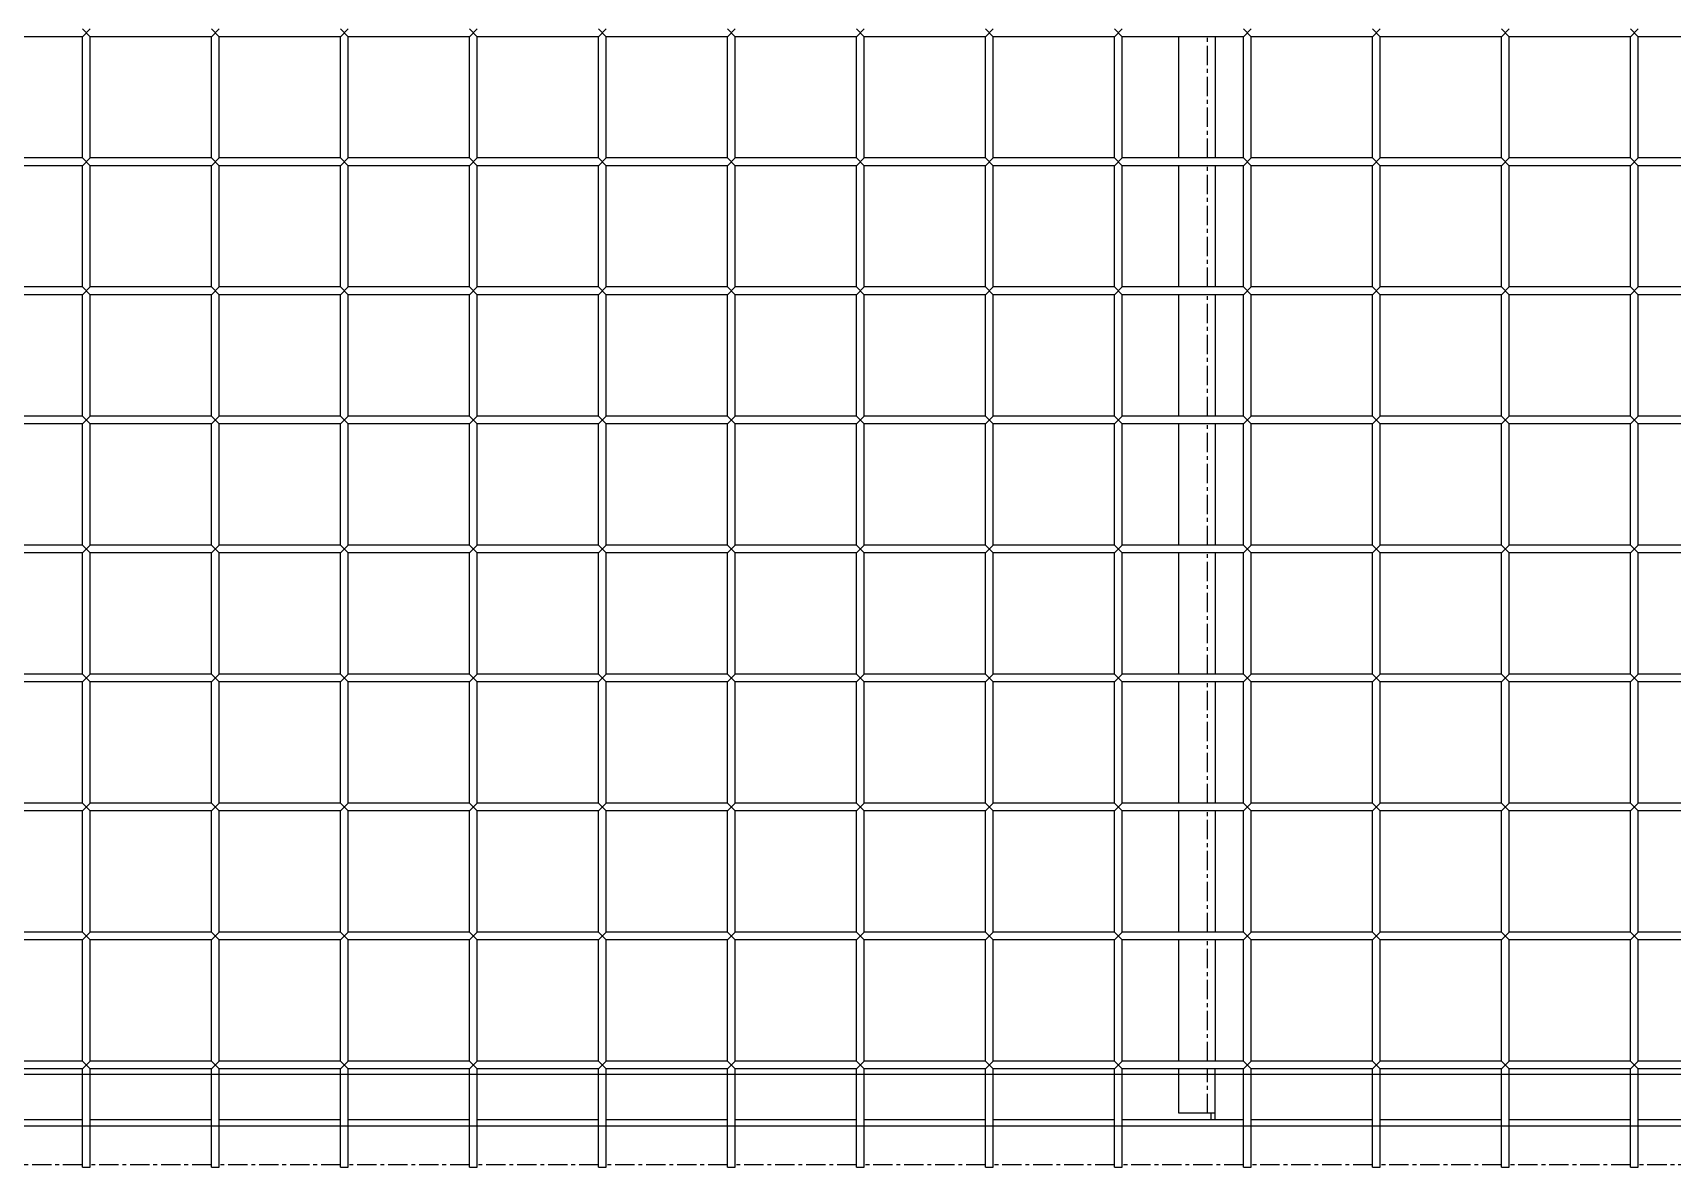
# Model space of a CAD drawing. Header units: millimetres. Extents: x -198529 to 244266, y -64 to 158464.
# Drawn here: x -169202 to -168566, y 119300 to 119741 of the extents above; entities that cross this region are included whole.
import ezdxf

# ---------------------------------------------------------------- set-up
doc = ezdxf.new("R2010")
doc.units = ezdxf.units.MM
doc.linetypes.add('CENTER', pattern=[12, 7.5, -1.5, 1.5, -1.5])
doc.layers.add('0-DCC', color=30, linetype='Continuous')
doc.layers.add('0-DCC-STRUC', color=180, linetype='Continuous')

# ---------------------------------------------------------------- blocks, each defined once
blk = doc.blocks.new('DCC2850x2300(左)')
at = {"color": 0, "linetype": 'Continuous'}
for p, q in [((48663.5, -74003.48), (48666.5, -74006.48)), ((48663.5, -74006.48), (48666.5, -74003.48)), ((48713.5, -74003.48), (48716.5, -74006.48)), ((48713.5, -74006.48), (48716.5, -74003.48)), ((48763.5, -74003.48), (48766.5, -74006.48)), ((48763.5, -74006.48), (48766.5, -74003.48)), ((48813.5, -74003.48), (48816.5, -74006.48)), ((48813.5, -74006.48), (48816.5, -74003.48)), ((48863.5, -74003.48), (48866.5, -74006.48)), ((48863.5, -74006.48), (48866.5, -74003.48)), ((48913.5, -74003.48), (48916.5, -74006.48)), ((48913.5, -74006.48), (48916.5, -74003.48)), ((48963.5, -74003.48), (48966.5, -74006.48)), ((48963.5, -74006.48), (48966.5, -74003.48)), ((49013.5, -74003.48), (49016.5, -74006.48)), ((49013.5, -74006.48), (49016.5, -74003.48)), ((49063.5, -74003.48), (49066.5, -74006.48)), ((49063.5, -74006.48), (49066.5, -74003.48)), ((49113.5, -74003.48), (49116.5, -74006.48)), ((49113.5, -74006.48), (49116.5, -74003.48)), ((49163.5, -74003.48), (49166.5, -74006.48)), ((49163.5, -74006.48), (49166.5, -74003.48)), ((49213.5, -74003.48), (49216.5, -74006.48)), ((49213.5, -74006.48), (49216.5, -74003.48)), ((49263.5, -74003.48), (49266.5, -74006.48)), ((49263.5, -74006.48), (49266.5, -74003.48)), ((48663.5, -74006.48), (48616.5, -74006.48)), ((48663.5, -74053.48), (48663.5, -74006.48)), ((48666.5, -74053.48), (48666.5, -74006.48)), ((48713.5, -74006.48), (48666.5, -74006.48)), ((48713.5, -74053.48), (48713.5, -74006.48)), ((48716.5, -74053.48), (48716.5, -74006.48)), ((48763.5, -74006.48), (48716.5, -74006.48)), ((48763.5, -74053.48), (48763.5, -74006.48)), ((48766.5, -74053.48), (48766.5, -74006.48)), ((48813.5, -74006.48), (48766.5, -74006.48)), ((48813.5, -74053.48), (48813.5, -74006.48)), ((48816.5, -74053.48), (48816.5, -74006.48)), ((48863.5, -74006.48), (48816.5, -74006.48)), ((48863.5, -74053.48), (48863.5, -74006.48)), ((48866.5, -74053.48), (48866.5, -74006.48)), ((48913.5, -74006.48), (48866.5, -74006.48)), ((48913.5, -74053.48), (48913.5, -74006.48)), ((48916.5, -74053.48), (48916.5, -74006.48)), ((48963.5, -74006.48), (48916.5, -74006.48)), ((48963.5, -74053.48), (48963.5, -74006.48)), ((48966.5, -74053.48), (48966.5, -74006.48)), ((49013.5, -74006.48), (48966.5, -74006.48)), ((49013.5, -74053.48), (49013.5, -74006.48)), ((49016.5, -74053.48), (49016.5, -74006.48)), ((49063.5, -74006.48), (49016.5, -74006.48)), ((49063.5, -74053.48), (49063.5, -74006.48)), ((49113.5, -74006.48), (49066.5, -74006.48)), ((49066.5, -74053.48), (49066.5, -74006.48)), ((49088.5, -74053.48), (49088.5, -74006.48)), ((49102.5, -74006.48), (49102.5, -74053.48)), ((49113.5, -74053.48), (49113.5, -74006.48)), ((49163.5, -74006.48), (49116.5, -74006.48)), ((49116.5, -74053.48), (49116.5, -74006.48)), ((49163.5, -74053.48), (49163.5, -74006.48)), ((49213.5, -74006.48), (49166.5, -74006.48)), ((49166.5, -74053.48), (49166.5, -74006.48)), ((49213.5, -74053.48), (49213.5, -74006.48)), ((49263.5, -74006.48), (49216.5, -74006.48)), ((49216.5, -74053.48), (49216.5, -74006.48)), ((49263.5, -74053.48), (49263.5, -74006.48)), ((49313.5, -74006.48), (49266.5, -74006.48)), ((49266.5, -74053.48), (49266.5, -74006.48)), ((48663.5, -74053.48), (48616.5, -74053.48)), ((48663.5, -74053.48), (48666.5, -74056.48)), ((48663.5, -74056.48), (48666.5, -74053.48)), ((48713.5, -74053.48), (48666.5, -74053.48)), ((48713.5, -74053.48), (48716.5, -74056.48)), ((48713.5, -74056.48), (48716.5, -74053.48)), ((48763.5, -74053.48), (48716.5, -74053.48)), ((48763.5, -74053.48), (48766.5, -74056.48)), ((48763.5, -74056.48), (48766.5, -74053.48)), ((48813.5, -74053.48), (48766.5, -74053.48)), ((48813.5, -74053.48), (48816.5, -74056.48)), ((48813.5, -74056.48), (48816.5, -74053.48)), ((48863.5, -74053.48), (48816.5, -74053.48)), ((48863.5, -74053.48), (48866.5, -74056.48)), ((48863.5, -74056.48), (48866.5, -74053.48)), ((48913.5, -74053.48), (48866.5, -74053.48)), ((48913.5, -74053.48), (48916.5, -74056.48)), ((48913.5, -74056.48), (48916.5, -74053.48)), ((48963.5, -74053.48), (48916.5, -74053.48)), ((48963.5, -74053.48), (48966.5, -74056.48)), ((48963.5, -74056.48), (48966.5, -74053.48)), ((49013.5, -74053.48), (48966.5, -74053.48)), ((49013.5, -74053.48), (49016.5, -74056.48)), ((49013.5, -74056.48), (49016.5, -74053.48)), ((49063.5, -74053.48), (49016.5, -74053.48)), ((49063.5, -74053.48), (49066.5, -74056.48)), ((49063.5, -74056.48), (49066.5, -74053.48)), ((49113.5, -74053.48), (49066.5, -74053.48)), ((49113.5, -74053.48), (49116.5, -74056.48)), ((49113.5, -74056.48), (49116.5, -74053.48)), ((49163.5, -74053.48), (49116.5, -74053.48)), ((49163.5, -74053.48), (49166.5, -74056.48)), ((49163.5, -74056.48), (49166.5, -74053.48)), ((49213.5, -74053.48), (49166.5, -74053.48)), ((49213.5, -74053.48), (49216.5, -74056.48)), ((49213.5, -74056.48), (49216.5, -74053.48)), ((49263.5, -74053.48), (49216.5, -74053.48)), ((49263.5, -74053.48), (49266.5, -74056.48)), ((49263.5, -74056.48), (49266.5, -74053.48)), ((49313.5, -74053.48), (49266.5, -74053.48)), ((48663.5, -74056.48), (48616.5, -74056.48)), ((48663.5, -74103.48), (48663.5, -74056.48)), ((48666.5, -74103.48), (48666.5, -74056.48)), ((48713.5, -74056.48), (48666.5, -74056.48)), ((48713.5, -74103.48), (48713.5, -74056.48)), ((48716.5, -74103.48), (48716.5, -74056.48)), ((48763.5, -74056.48), (48716.5, -74056.48)), ((48763.5, -74103.48), (48763.5, -74056.48)), ((48766.5, -74103.48), (48766.5, -74056.48)), ((48813.5, -74056.48), (48766.5, -74056.48)), ((48813.5, -74103.48), (48813.5, -74056.48)), ((48816.5, -74103.48), (48816.5, -74056.48)), ((48863.5, -74056.48), (48816.5, -74056.48)), ((48863.5, -74103.48), (48863.5, -74056.48)), ((48866.5, -74103.48), (48866.5, -74056.48)), ((48913.5, -74056.48), (48866.5, -74056.48)), ((48913.5, -74103.48), (48913.5, -74056.48)), ((48916.5, -74103.48), (48916.5, -74056.48)), ((48963.5, -74056.48), (48916.5, -74056.48)), ((48963.5, -74103.48), (48963.5, -74056.48)), ((49013.5, -74056.48), (48966.5, -74056.48)), ((48966.5, -74103.48), (48966.5, -74056.48)), ((49013.5, -74103.48), (49013.5, -74056.48)), ((49063.5, -74056.48), (49016.5, -74056.48)), ((49016.5, -74103.48), (49016.5, -74056.48)), ((49063.5, -74103.48), (49063.5, -74056.48)), ((49113.5, -74056.48), (49066.5, -74056.48)), ((49066.5, -74103.48), (49066.5, -74056.48)), ((49088.5, -74103.48), (49088.5, -74056.48)), ((49102.5, -74056.48), (49102.5, -74103.48)), ((49113.5, -74103.48), (49113.5, -74056.48)), ((49163.5, -74056.48), (49116.5, -74056.48)), ((49116.5, -74103.48), (49116.5, -74056.48)), ((49163.5, -74103.48), (49163.5, -74056.48)), ((49213.5, -74056.48), (49166.5, -74056.48)), ((49166.5, -74103.48), (49166.5, -74056.48)), ((49213.5, -74103.48), (49213.5, -74056.48)), ((49263.5, -74056.48), (49216.5, -74056.48)), ((49216.5, -74103.48), (49216.5, -74056.48)), ((49263.5, -74103.48), (49263.5, -74056.48)), ((49313.5, -74056.48), (49266.5, -74056.48)), ((49266.5, -74103.48), (49266.5, -74056.48)), ((48663.5, -74103.48), (48616.5, -74103.48)), ((48663.5, -74106.48), (48616.5, -74106.48)), ((48663.5, -74103.48), (48666.5, -74106.48)), ((48663.5, -74106.48), (48666.5, -74103.48)), ((48663.5, -74153.48), (48663.5, -74106.48)), ((48713.5, -74103.48), (48666.5, -74103.48)), ((48666.5, -74153.48), (48666.5, -74106.48)), ((48713.5, -74106.48), (48666.5, -74106.48)), ((48713.5, -74103.48), (48716.5, -74106.48)), ((48713.5, -74106.48), (48716.5, -74103.48)), ((48713.5, -74153.48), (48713.5, -74106.48)), ((48763.5, -74103.48), (48716.5, -74103.48)), ((48716.5, -74153.48), (48716.5, -74106.48)), ((48763.5, -74106.48), (48716.5, -74106.48)), ((48763.5, -74103.48), (48766.5, -74106.48)), ((48763.5, -74106.48), (48766.5, -74103.48)), ((48763.5, -74153.48), (48763.5, -74106.48)), ((48813.5, -74103.48), (48766.5, -74103.48)), ((48766.5, -74153.48), (48766.5, -74106.48)), ((48813.5, -74106.48), (48766.5, -74106.48)), ((48813.5, -74103.48), (48816.5, -74106.48)), ((48813.5, -74106.48), (48816.5, -74103.48)), ((48813.5, -74153.48), (48813.5, -74106.48)), ((48863.5, -74103.48), (48816.5, -74103.48)), ((48816.5, -74153.48), (48816.5, -74106.48)), ((48863.5, -74106.48), (48816.5, -74106.48)), ((48863.5, -74103.48), (48866.5, -74106.48)), ((48863.5, -74106.48), (48866.5, -74103.48)), ((48863.5, -74153.48), (48863.5, -74106.48)), ((48913.5, -74103.48), (48866.5, -74103.48)), ((48866.5, -74153.48), (48866.5, -74106.48)), ((48913.5, -74106.48), (48866.5, -74106.48)), ((48913.5, -74103.48), (48916.5, -74106.48)), ((48913.5, -74106.48), (48916.5, -74103.48)), ((48913.5, -74153.48), (48913.5, -74106.48)), ((48963.5, -74103.48), (48916.5, -74103.48)), ((48916.5, -74153.48), (48916.5, -74106.48)), ((48963.5, -74106.48), (48916.5, -74106.48)), ((48963.5, -74103.48), (48966.5, -74106.48)), ((48963.5, -74106.48), (48966.5, -74103.48)), ((48963.5, -74153.48), (48963.5, -74106.48)), ((49013.5, -74103.48), (48966.5, -74103.48)), ((49013.5, -74106.48), (48966.5, -74106.48)), ((48966.5, -74153.48), (48966.5, -74106.48)), ((49013.5, -74103.48), (49016.5, -74106.48)), ((49013.5, -74106.48), (49016.5, -74103.48)), ((49013.5, -74153.48), (49013.5, -74106.48)), ((49063.5, -74103.48), (49016.5, -74103.48)), ((49063.5, -74106.48), (49016.5, -74106.48)), ((49016.5, -74153.48), (49016.5, -74106.48)), ((49063.5, -74103.48), (49066.5, -74106.48)), ((49063.5, -74106.48), (49066.5, -74103.48)), ((49063.5, -74153.48), (49063.5, -74106.48)), ((49113.5, -74103.48), (49066.5, -74103.48)), ((49113.5, -74106.48), (49066.5, -74106.48)), ((49066.5, -74153.48), (49066.5, -74106.48)), ((49088.5, -74153.48), (49088.5, -74106.48)), ((49102.5, -74106.48), (49102.5, -74153.48)), ((49113.5, -74103.48), (49116.5, -74106.48)), ((49113.5, -74106.48), (49116.5, -74103.48)), ((49113.5, -74153.48), (49113.5, -74106.48)), ((49163.5, -74103.48), (49116.5, -74103.48)), ((49163.5, -74106.48), (49116.5, -74106.48)), ((49116.5, -74153.48), (49116.5, -74106.48)), ((49163.5, -74103.48), (49166.5, -74106.48)), ((49163.5, -74106.48), (49166.5, -74103.48)), ((49163.5, -74153.48), (49163.5, -74106.48)), ((49213.5, -74103.48), (49166.5, -74103.48)), ((49213.5, -74106.48), (49166.5, -74106.48)), ((49166.5, -74153.48), (49166.5, -74106.48)), ((49213.5, -74103.48), (49216.5, -74106.48)), ((49213.5, -74106.48), (49216.5, -74103.48)), ((49213.5, -74153.48), (49213.5, -74106.48)), ((49263.5, -74103.48), (49216.5, -74103.48)), ((49263.5, -74106.48), (49216.5, -74106.48)), ((49216.5, -74153.48), (49216.5, -74106.48)), ((49263.5, -74103.48), (49266.5, -74106.48)), ((49263.5, -74106.48), (49266.5, -74103.48)), ((49263.5, -74153.48), (49263.5, -74106.48)), ((49313.5, -74103.48), (49266.5, -74103.48)), ((49313.5, -74106.48), (49266.5, -74106.48)), ((49266.5, -74153.48), (49266.5, -74106.48)), ((48663.5, -74153.48), (48616.5, -74153.48)), ((48663.5, -74156.48), (48616.5, -74156.48)), ((48663.5, -74153.48), (48666.5, -74156.48)), ((48663.5, -74156.48), (48666.5, -74153.48)), ((48663.5, -74203.48), (48663.5, -74156.48)), ((48713.5, -74153.48), (48666.5, -74153.48)), ((48666.5, -74203.48), (48666.5, -74156.48)), ((48713.5, -74156.48), (48666.5, -74156.48)), ((48713.5, -74153.48), (48716.5, -74156.48)), ((48713.5, -74156.48), (48716.5, -74153.48)), ((48713.5, -74203.48), (48713.5, -74156.48)), ((48763.5, -74153.48), (48716.5, -74153.48)), ((48716.5, -74203.48), (48716.5, -74156.48)), ((48763.5, -74156.48), (48716.5, -74156.48)), ((48763.5, -74153.48), (48766.5, -74156.48)), ((48763.5, -74156.48), (48766.5, -74153.48)), ((48763.5, -74203.48), (48763.5, -74156.48)), ((48813.5, -74153.48), (48766.5, -74153.48)), ((48766.5, -74203.48), (48766.5, -74156.48)), ((48813.5, -74156.48), (48766.5, -74156.48)), ((48813.5, -74153.48), (48816.5, -74156.48)), ((48813.5, -74156.48), (48816.5, -74153.48)), ((48813.5, -74203.48), (48813.5, -74156.48)), ((48863.5, -74153.48), (48816.5, -74153.48)), ((48863.5, -74156.48), (48816.5, -74156.48)), ((48816.5, -74203.48), (48816.5, -74156.48)), ((48863.5, -74153.48), (48866.5, -74156.48)), ((48863.5, -74156.48), (48866.5, -74153.48)), ((48863.5, -74203.48), (48863.5, -74156.48)), ((48913.5, -74153.48), (48866.5, -74153.48)), ((48913.5, -74156.48), (48866.5, -74156.48)), ((48866.5, -74203.48), (48866.5, -74156.48)), ((48913.5, -74153.48), (48916.5, -74156.48)), ((48913.5, -74156.48), (48916.5, -74153.48)), ((48913.5, -74203.48), (48913.5, -74156.48)), ((48963.5, -74153.48), (48916.5, -74153.48)), ((48963.5, -74156.48), (48916.5, -74156.48)), ((48916.5, -74203.48), (48916.5, -74156.48)), ((48963.5, -74153.48), (48966.5, -74156.48)), ((48963.5, -74156.48), (48966.5, -74153.48)), ((48963.5, -74203.48), (48963.5, -74156.48)), ((49013.5, -74153.48), (48966.5, -74153.48)), ((49013.5, -74156.48), (48966.5, -74156.48)), ((48966.5, -74203.48), (48966.5, -74156.48)), ((49013.5, -74153.48), (49016.5, -74156.48)), ((49013.5, -74156.48), (49016.5, -74153.48)), ((49013.5, -74203.48), (49013.5, -74156.48)), ((49063.5, -74153.48), (49016.5, -74153.48)), ((49063.5, -74156.48), (49016.5, -74156.48)), ((49016.5, -74203.48), (49016.5, -74156.48)), ((49063.5, -74153.48), (49066.5, -74156.48)), ((49063.5, -74156.48), (49066.5, -74153.48)), ((49063.5, -74203.48), (49063.5, -74156.48)), ((49113.5, -74153.48), (49066.5, -74153.48)), ((49113.5, -74156.48), (49066.5, -74156.48)), ((49066.5, -74203.48), (49066.5, -74156.48)), ((49088.5, -74203.48), (49088.5, -74156.48)), ((49102.5, -74156.48), (49102.5, -74203.48)), ((49113.5, -74153.48), (49116.5, -74156.48)), ((49113.5, -74156.48), (49116.5, -74153.48)), ((49113.5, -74203.48), (49113.5, -74156.48)), ((49163.5, -74153.48), (49116.5, -74153.48)), ((49163.5, -74156.48), (49116.5, -74156.48)), ((49116.5, -74203.48), (49116.5, -74156.48)), ((49163.5, -74153.48), (49166.5, -74156.48)), ((49163.5, -74156.48), (49166.5, -74153.48)), ((49163.5, -74203.48), (49163.5, -74156.48)), ((49213.5, -74153.48), (49166.5, -74153.48)), ((49213.5, -74156.48), (49166.5, -74156.48)), ((49166.5, -74203.48), (49166.5, -74156.48)), ((49213.5, -74153.48), (49216.5, -74156.48)), ((49213.5, -74156.48), (49216.5, -74153.48)), ((49213.5, -74203.48), (49213.5, -74156.48)), ((49263.5, -74153.48), (49216.5, -74153.48)), ((49263.5, -74156.48), (49216.5, -74156.48)), ((49216.5, -74203.48), (49216.5, -74156.48)), ((49263.5, -74153.48), (49266.5, -74156.48)), ((49263.5, -74156.48), (49266.5, -74153.48)), ((49263.5, -74203.48), (49263.5, -74156.48)), ((49313.5, -74153.48), (49266.5, -74153.48)), ((49313.5, -74156.48), (49266.5, -74156.48)), ((49266.5, -74203.48), (49266.5, -74156.48)), ((48663.5, -74203.48), (48616.5, -74203.48)), ((48663.5, -74206.48), (48616.5, -74206.48)), ((48663.5, -74203.48), (48666.5, -74206.48)), ((48663.5, -74206.48), (48666.5, -74203.48)), ((48663.5, -74253.48), (48663.5, -74206.48)), ((48713.5, -74203.48), (48666.5, -74203.48)), ((48666.5, -74253.48), (48666.5, -74206.48)), ((48713.5, -74206.48), (48666.5, -74206.48)), ((48713.5, -74203.48), (48716.5, -74206.48)), ((48713.5, -74206.48), (48716.5, -74203.48)), ((48713.5, -74253.48), (48713.5, -74206.48)), ((48763.5, -74203.48), (48716.5, -74203.48)), ((48716.5, -74253.48), (48716.5, -74206.48)), ((48763.5, -74206.48), (48716.5, -74206.48)), ((48763.5, -74203.48), (48766.5, -74206.48)), ((48763.5, -74206.48), (48766.5, -74203.48)), ((48763.5, -74253.48), (48763.5, -74206.48)), ((48813.5, -74203.48), (48766.5, -74203.48)), ((48766.5, -74253.48), (48766.5, -74206.48)), ((48813.5, -74206.48), (48766.5, -74206.48)), ((48813.5, -74203.48), (48816.5, -74206.48)), ((48813.5, -74206.48), (48816.5, -74203.48)), ((48813.5, -74253.48), (48813.5, -74206.48)), ((48863.5, -74203.48), (48816.5, -74203.48)), ((48863.5, -74206.48), (48816.5, -74206.48)), ((48816.5, -74253.48), (48816.5, -74206.48)), ((48863.5, -74203.48), (48866.5, -74206.48)), ((48863.5, -74206.48), (48866.5, -74203.48)), ((48863.5, -74253.48), (48863.5, -74206.48)), ((48913.5, -74203.48), (48866.5, -74203.48)), ((48913.5, -74206.48), (48866.5, -74206.48)), ((48866.5, -74253.48), (48866.5, -74206.48)), ((48913.5, -74203.48), (48916.5, -74206.48)), ((48913.5, -74206.48), (48916.5, -74203.48)), ((48913.5, -74253.48), (48913.5, -74206.48)), ((48963.5, -74203.48), (48916.5, -74203.48)), ((48963.5, -74206.48), (48916.5, -74206.48)), ((48916.5, -74253.48), (48916.5, -74206.48)), ((48963.5, -74203.48), (48966.5, -74206.48)), ((48963.5, -74206.48), (48966.5, -74203.48)), ((48963.5, -74253.48), (48963.5, -74206.48)), ((49013.5, -74203.48), (48966.5, -74203.48)), ((49013.5, -74206.48), (48966.5, -74206.48)), ((48966.5, -74253.48), (48966.5, -74206.48)), ((49013.5, -74203.48), (49016.5, -74206.48)), ((49013.5, -74206.48), (49016.5, -74203.48)), ((49013.5, -74253.48), (49013.5, -74206.48)), ((49063.5, -74203.48), (49016.5, -74203.48)), ((49063.5, -74206.48), (49016.5, -74206.48)), ((49016.5, -74253.48), (49016.5, -74206.48)), ((49063.5, -74203.48), (49066.5, -74206.48)), ((49063.5, -74206.48), (49066.5, -74203.48)), ((49063.5, -74253.48), (49063.5, -74206.48)), ((49113.5, -74203.48), (49066.5, -74203.48)), ((49113.5, -74206.48), (49066.5, -74206.48)), ((49066.5, -74253.48), (49066.5, -74206.48)), ((49088.5, -74253.48), (49088.5, -74206.48)), ((49102.5, -74206.48), (49102.5, -74253.48)), ((49113.5, -74203.48), (49116.5, -74206.48)), ((49113.5, -74206.48), (49116.5, -74203.48)), ((49113.5, -74253.48), (49113.5, -74206.48)), ((49163.5, -74203.48), (49116.5, -74203.48)), ((49163.5, -74206.48), (49116.5, -74206.48)), ((49116.5, -74253.48), (49116.5, -74206.48)), ((49163.5, -74203.48), (49166.5, -74206.48)), ((49163.5, -74206.48), (49166.5, -74203.48)), ((49163.5, -74253.48), (49163.5, -74206.48)), ((49213.5, -74203.48), (49166.5, -74203.48)), ((49213.5, -74206.48), (49166.5, -74206.48)), ((49166.5, -74253.48), (49166.5, -74206.48)), ((49213.5, -74203.48), (49216.5, -74206.48)), ((49213.5, -74206.48), (49216.5, -74203.48)), ((49213.5, -74253.48), (49213.5, -74206.48)), ((49263.5, -74203.48), (49216.5, -74203.48)), ((49263.5, -74206.48), (49216.5, -74206.48)), ((49216.5, -74253.48), (49216.5, -74206.48)), ((49263.5, -74203.48), (49266.5, -74206.48)), ((49263.5, -74206.48), (49266.5, -74203.48)), ((49263.5, -74253.48), (49263.5, -74206.48)), ((49313.5, -74203.48), (49266.5, -74203.48)), ((49313.5, -74206.48), (49266.5, -74206.48)), ((49266.5, -74253.48), (49266.5, -74206.48)), ((48663.5, -74253.48), (48616.5, -74253.48)), ((48663.5, -74256.48), (48616.5, -74256.48)), ((48663.5, -74253.48), (48666.5, -74256.48)), ((48663.5, -74256.48), (48666.5, -74253.48)), ((48663.5, -74303.48), (48663.5, -74256.48)), ((48713.5, -74253.48), (48666.5, -74253.48)), ((48666.5, -74303.48), (48666.5, -74256.48)), ((48713.5, -74256.48), (48666.5, -74256.48)), ((48713.5, -74253.48), (48716.5, -74256.48)), ((48713.5, -74256.48), (48716.5, -74253.48)), ((48713.5, -74303.48), (48713.5, -74256.48)), ((48763.5, -74253.48), (48716.5, -74253.48)), ((48716.5, -74303.48), (48716.5, -74256.48)), ((48763.5, -74256.48), (48716.5, -74256.48)), ((48763.5, -74253.48), (48766.5, -74256.48)), ((48763.5, -74256.48), (48766.5, -74253.48)), ((48763.5, -74303.48), (48763.5, -74256.48)), ((48813.5, -74253.48), (48766.5, -74253.48)), ((48766.5, -74303.48), (48766.5, -74256.48)), ((48813.5, -74256.48), (48766.5, -74256.48)), ((48813.5, -74253.48), (48816.5, -74256.48)), ((48813.5, -74256.48), (48816.5, -74253.48)), ((48813.5, -74303.48), (48813.5, -74256.48)), ((48863.5, -74253.48), (48816.5, -74253.48)), ((48863.5, -74256.48), (48816.5, -74256.48)), ((48816.5, -74303.48), (48816.5, -74256.48)), ((48863.5, -74253.48), (48866.5, -74256.48)), ((48863.5, -74256.48), (48866.5, -74253.48)), ((48863.5, -74303.48), (48863.5, -74256.48)), ((48913.5, -74253.48), (48866.5, -74253.48)), ((48913.5, -74256.48), (48866.5, -74256.48)), ((48866.5, -74303.48), (48866.5, -74256.48)), ((48913.5, -74253.48), (48916.5, -74256.48)), ((48913.5, -74256.48), (48916.5, -74253.48)), ((48913.5, -74303.48), (48913.5, -74256.48)), ((48963.5, -74253.48), (48916.5, -74253.48)), ((48963.5, -74256.48), (48916.5, -74256.48)), ((48916.5, -74303.48), (48916.5, -74256.48)), ((48963.5, -74253.48), (48966.5, -74256.48)), ((48963.5, -74256.48), (48966.5, -74253.48)), ((48963.5, -74303.48), (48963.5, -74256.48)), ((49013.5, -74253.48), (48966.5, -74253.48)), ((49013.5, -74256.48), (48966.5, -74256.48)), ((48966.5, -74303.48), (48966.5, -74256.48)), ((49013.5, -74253.48), (49016.5, -74256.48)), ((49013.5, -74256.48), (49016.5, -74253.48)), ((49013.5, -74303.48), (49013.5, -74256.48)), ((49063.5, -74253.48), (49016.5, -74253.48)), ((49063.5, -74256.48), (49016.5, -74256.48)), ((49016.5, -74303.48), (49016.5, -74256.48)), ((49063.5, -74253.48), (49066.5, -74256.48)), ((49063.5, -74256.48), (49066.5, -74253.48)), ((49063.5, -74303.48), (49063.5, -74256.48)), ((49113.5, -74253.48), (49066.5, -74253.48)), ((49113.5, -74256.48), (49066.5, -74256.48)), ((49066.5, -74303.48), (49066.5, -74256.48)), ((49088.5, -74303.48), (49088.5, -74256.48)), ((49102.5, -74256.48), (49102.5, -74303.48)), ((49113.5, -74253.48), (49116.5, -74256.48)), ((49113.5, -74256.48), (49116.5, -74253.48)), ((49113.5, -74303.48), (49113.5, -74256.48)), ((49163.5, -74253.48), (49116.5, -74253.48)), ((49163.5, -74256.48), (49116.5, -74256.48)), ((49116.5, -74303.48), (49116.5, -74256.48)), ((49163.5, -74253.48), (49166.5, -74256.48)), ((49163.5, -74256.48), (49166.5, -74253.48)), ((49163.5, -74303.48), (49163.5, -74256.48)), ((49213.5, -74253.48), (49166.5, -74253.48)), ((49213.5, -74256.48), (49166.5, -74256.48)), ((49166.5, -74303.48), (49166.5, -74256.48)), ((49213.5, -74253.48), (49216.5, -74256.48)), ((49213.5, -74256.48), (49216.5, -74253.48)), ((49213.5, -74303.48), (49213.5, -74256.48)), ((49263.5, -74253.48), (49216.5, -74253.48)), ((49263.5, -74256.48), (49216.5, -74256.48)), ((49216.5, -74303.48), (49216.5, -74256.48)), ((49263.5, -74253.48), (49266.5, -74256.48)), ((49263.5, -74256.48), (49266.5, -74253.48)), ((49263.5, -74303.48), (49263.5, -74256.48)), ((49313.5, -74253.48), (49266.5, -74253.48)), ((49313.5, -74256.48), (49266.5, -74256.48)), ((49266.5, -74303.48), (49266.5, -74256.48)), ((48663.5, -74303.48), (48616.5, -74303.48)), ((48663.5, -74303.48), (48666.5, -74306.48)), ((48663.5, -74306.48), (48666.5, -74303.48)), ((48713.5, -74303.48), (48666.5, -74303.48)), ((48713.5, -74303.48), (48716.5, -74306.48)), ((48713.5, -74306.48), (48716.5, -74303.48)), ((48763.5, -74303.48), (48716.5, -74303.48)), ((48763.5, -74303.48), (48766.5, -74306.48)), ((48763.5, -74306.48), (48766.5, -74303.48)), ((48813.5, -74303.48), (48766.5, -74303.48)), ((48813.5, -74303.48), (48816.5, -74306.48)), ((48813.5, -74306.48), (48816.5, -74303.48)), ((48863.5, -74303.48), (48816.5, -74303.48)), ((48863.5, -74303.48), (48866.5, -74306.48)), ((48863.5, -74306.48), (48866.5, -74303.48)), ((48913.5, -74303.48), (48866.5, -74303.48)), ((48913.5, -74303.48), (48916.5, -74306.48)), ((48913.5, -74306.48), (48916.5, -74303.48)), ((48963.5, -74303.48), (48916.5, -74303.48)), ((48963.5, -74303.48), (48966.5, -74306.48)), ((48963.5, -74306.48), (48966.5, -74303.48)), ((49013.5, -74303.48), (48966.5, -74303.48)), ((49013.5, -74303.48), (49016.5, -74306.48)), ((49013.5, -74306.48), (49016.5, -74303.48)), ((49063.5, -74303.48), (49016.5, -74303.48)), ((49063.5, -74303.48), (49066.5, -74306.48)), ((49063.5, -74306.48), (49066.5, -74303.48)), ((49113.5, -74303.48), (49066.5, -74303.48)), ((49113.5, -74303.48), (49116.5, -74306.48)), ((49113.5, -74306.48), (49116.5, -74303.48)), ((49163.5, -74303.48), (49116.5, -74303.48)), ((49163.5, -74303.48), (49166.5, -74306.48)), ((49163.5, -74306.48), (49166.5, -74303.48)), ((49213.5, -74303.48), (49166.5, -74303.48)), ((49213.5, -74303.48), (49216.5, -74306.48)), ((49213.5, -74306.48), (49216.5, -74303.48)), ((49263.5, -74303.48), (49216.5, -74303.48)), ((49263.5, -74303.48), (49266.5, -74306.48)), ((49263.5, -74306.48), (49266.5, -74303.48)), ((49313.5, -74303.48), (49266.5, -74303.48)), ((48663.5, -74306.48), (48616.5, -74306.48)), ((48663.5, -74353.48), (48663.5, -74306.48)), ((48713.5, -74306.48), (48666.5, -74306.48)), ((48666.5, -74353.48), (48666.5, -74306.48)), ((48713.5, -74353.48), (48713.5, -74306.48)), ((48763.5, -74306.48), (48716.5, -74306.48)), ((48716.5, -74353.48), (48716.5, -74306.48)), ((48763.5, -74353.48), (48763.5, -74306.48)), ((48813.5, -74306.48), (48766.5, -74306.48)), ((48766.5, -74353.48), (48766.5, -74306.48)), ((48813.5, -74353.48), (48813.5, -74306.48)), ((48863.5, -74306.48), (48816.5, -74306.48)), ((48816.5, -74353.48), (48816.5, -74306.48)), ((48863.5, -74353.48), (48863.5, -74306.48)), ((48913.5, -74306.48), (48866.5, -74306.48)), ((48866.5, -74353.48), (48866.5, -74306.48)), ((48913.5, -74353.48), (48913.5, -74306.48)), ((48963.5, -74306.48), (48916.5, -74306.48)), ((48916.5, -74353.48), (48916.5, -74306.48)), ((48963.5, -74353.48), (48963.5, -74306.48)), ((49013.5, -74306.48), (48966.5, -74306.48)), ((48966.5, -74353.48), (48966.5, -74306.48)), ((49013.5, -74353.48), (49013.5, -74306.48)), ((49063.5, -74306.48), (49016.5, -74306.48)), ((49016.5, -74353.48), (49016.5, -74306.48)), ((49063.5, -74353.48), (49063.5, -74306.48)), ((49113.5, -74306.48), (49066.5, -74306.48)), ((49066.5, -74353.48), (49066.5, -74306.48)), ((49088.5, -74353.48), (49088.5, -74306.48)), ((49102.5, -74306.48), (49102.5, -74353.48)), ((49113.5, -74353.48), (49113.5, -74306.48)), ((49163.5, -74306.48), (49116.5, -74306.48)), ((49116.5, -74353.48), (49116.5, -74306.48)), ((49163.5, -74353.48), (49163.5, -74306.48)), ((49213.5, -74306.48), (49166.5, -74306.48)), ((49166.5, -74353.48), (49166.5, -74306.48)), ((49213.5, -74353.48), (49213.5, -74306.48)), ((49263.5, -74306.48), (49216.5, -74306.48)), ((49216.5, -74353.48), (49216.5, -74306.48)), ((49263.5, -74353.48), (49263.5, -74306.48)), ((49313.5, -74306.48), (49266.5, -74306.48)), ((49266.5, -74353.48), (49266.5, -74306.48)), ((48663.5, -74353.48), (48616.5, -74353.48)), ((48663.5, -74353.48), (48666.5, -74356.48)), ((48663.5, -74356.48), (48666.5, -74353.48)), ((48713.5, -74353.48), (48666.5, -74353.48)), ((48713.5, -74353.48), (48716.5, -74356.48)), ((48713.5, -74356.48), (48716.5, -74353.48)), ((48763.5, -74353.48), (48716.5, -74353.48)), ((48763.5, -74353.48), (48766.5, -74356.48)), ((48763.5, -74356.48), (48766.5, -74353.48)), ((48813.5, -74353.48), (48766.5, -74353.48)), ((48813.5, -74353.48), (48816.5, -74356.48)), ((48813.5, -74356.48), (48816.5, -74353.48)), ((48863.5, -74353.48), (48816.5, -74353.48)), ((48863.5, -74353.48), (48866.5, -74356.48)), ((48863.5, -74356.48), (48866.5, -74353.48)), ((48913.5, -74353.48), (48866.5, -74353.48)), ((48913.5, -74353.48), (48916.5, -74356.48)), ((48913.5, -74356.48), (48916.5, -74353.48)), ((48963.5, -74353.48), (48916.5, -74353.48)), ((48963.5, -74353.48), (48966.5, -74356.48)), ((48963.5, -74356.48), (48966.5, -74353.48)), ((49013.5, -74353.48), (48966.5, -74353.48)), ((49013.5, -74353.48), (49016.5, -74356.48)), ((49013.5, -74356.48), (49016.5, -74353.48)), ((49063.5, -74353.48), (49016.5, -74353.48)), ((49063.5, -74353.48), (49066.5, -74356.48)), ((49063.5, -74356.48), (49066.5, -74353.48)), ((49113.5, -74353.48), (49066.5, -74353.48)), ((49113.5, -74353.48), (49116.5, -74356.48)), ((49113.5, -74356.48), (49116.5, -74353.48)), ((49163.5, -74353.48), (49116.5, -74353.48)), ((49163.5, -74353.48), (49166.5, -74356.48)), ((49163.5, -74356.48), (49166.5, -74353.48)), ((49213.5, -74353.48), (49166.5, -74353.48)), ((49213.5, -74353.48), (49216.5, -74356.48)), ((49213.5, -74356.48), (49216.5, -74353.48)), ((49263.5, -74353.48), (49216.5, -74353.48)), ((49263.5, -74353.48), (49266.5, -74356.48)), ((49263.5, -74356.48), (49266.5, -74353.48)), ((49313.5, -74353.48), (49266.5, -74353.48)), ((48663.5, -74356.48), (48616.5, -74356.48)), ((48663.5, -74403.48), (48663.5, -74356.48)), ((48713.5, -74356.48), (48666.5, -74356.48)), ((48666.5, -74403.48), (48666.5, -74356.48)), ((48713.5, -74403.48), (48713.5, -74356.48)), ((48763.5, -74356.48), (48716.5, -74356.48)), ((48716.5, -74403.48), (48716.5, -74356.48)), ((48763.5, -74403.48), (48763.5, -74356.48)), ((48813.5, -74356.48), (48766.5, -74356.48)), ((48766.5, -74403.48), (48766.5, -74356.48)), ((48813.5, -74403.48), (48813.5, -74356.48)), ((48863.5, -74356.48), (48816.5, -74356.48)), ((48816.5, -74403.48), (48816.5, -74356.48)), ((48863.5, -74403.48), (48863.5, -74356.48)), ((48913.5, -74356.48), (48866.5, -74356.48)), ((48866.5, -74403.48), (48866.5, -74356.48)), ((48913.5, -74403.48), (48913.5, -74356.48)), ((48963.5, -74356.48), (48916.5, -74356.48)), ((48916.5, -74403.48), (48916.5, -74356.48)), ((48963.5, -74403.48), (48963.5, -74356.48)), ((49013.5, -74356.48), (48966.5, -74356.48)), ((48966.5, -74403.48), (48966.5, -74356.48)), ((49013.5, -74403.48), (49013.5, -74356.48)), ((49063.5, -74356.48), (49016.5, -74356.48)), ((49016.5, -74403.48), (49016.5, -74356.48)), ((49063.5, -74403.48), (49063.5, -74356.48)), ((49113.5, -74356.48), (49066.5, -74356.48)), ((49066.5, -74403.48), (49066.5, -74356.48)), ((49088.5, -74403.48), (49088.5, -74356.48)), ((49102.5, -74356.48), (49102.5, -74403.48)), ((49113.5, -74403.48), (49113.5, -74356.48)), ((49163.5, -74356.48), (49116.5, -74356.48)), ((49116.5, -74403.48), (49116.5, -74356.48)), ((49163.5, -74403.48), (49163.5, -74356.48)), ((49213.5, -74356.48), (49166.5, -74356.48)), ((49166.5, -74403.48), (49166.5, -74356.48)), ((49213.5, -74403.48), (49213.5, -74356.48)), ((49263.5, -74356.48), (49216.5, -74356.48)), ((49216.5, -74403.48), (49216.5, -74356.48)), ((49263.5, -74403.48), (49263.5, -74356.48)), ((49313.5, -74356.48), (49266.5, -74356.48)), ((49266.5, -74403.48), (49266.5, -74356.48)), ((48663.5, -74403.48), (48616.5, -74403.48)), ((48663.5, -74403.48), (48666.5, -74406.48)), ((48663.5, -74406.48), (48666.5, -74403.48)), ((48713.5, -74403.48), (48666.5, -74403.48)), ((48713.5, -74403.48), (48716.5, -74406.48)), ((48713.5, -74406.48), (48716.5, -74403.48)), ((48763.5, -74403.48), (48716.5, -74403.48)), ((48763.5, -74403.48), (48766.5, -74406.48)), ((48763.5, -74406.48), (48766.5, -74403.48)), ((48813.5, -74403.48), (48766.5, -74403.48)), ((48813.5, -74403.48), (48816.5, -74406.48)), ((48813.5, -74406.48), (48816.5, -74403.48)), ((48863.5, -74403.48), (48816.5, -74403.48)), ((48863.5, -74403.48), (48866.5, -74406.48)), ((48863.5, -74406.48), (48866.5, -74403.48)), ((48913.5, -74403.48), (48866.5, -74403.48)), ((48913.5, -74403.48), (48916.5, -74406.48)), ((48913.5, -74406.48), (48916.5, -74403.48)), ((48963.5, -74403.48), (48916.5, -74403.48)), ((48963.5, -74403.48), (48966.5, -74406.48)), ((48963.5, -74406.48), (48966.5, -74403.48)), ((49013.5, -74403.48), (48966.5, -74403.48)), ((49013.5, -74403.48), (49016.5, -74406.48)), ((49013.5, -74406.48), (49016.5, -74403.48)), ((49063.5, -74403.48), (49016.5, -74403.48)), ((49063.5, -74403.48), (49066.5, -74406.48)), ((49063.5, -74406.48), (49066.5, -74403.48)), ((49113.5, -74403.48), (49066.5, -74403.48)), ((49113.5, -74403.48), (49116.5, -74406.48)), ((49113.5, -74406.48), (49116.5, -74403.48)), ((49163.5, -74403.48), (49116.5, -74403.48)), ((49163.5, -74403.48), (49166.5, -74406.48)), ((49163.5, -74406.48), (49166.5, -74403.48)), ((49213.5, -74403.48), (49166.5, -74403.48)), ((49213.5, -74403.48), (49216.5, -74406.48)), ((49213.5, -74406.48), (49216.5, -74403.48)), ((49263.5, -74403.48), (49216.5, -74403.48)), ((49263.5, -74403.48), (49266.5, -74406.48)), ((49263.5, -74406.48), (49266.5, -74403.48)), ((49313.5, -74403.48), (49266.5, -74403.48)), ((48663.5, -74406.48), (48616.5, -74406.48)), ((48663.5, -74444.58), (48663.5, -74406.48)), ((48713.5, -74406.48), (48666.5, -74406.48)), ((48666.5, -74444.58), (48666.5, -74406.48)), ((48713.5, -74444.58), (48713.5, -74406.48)), ((48763.5, -74406.48), (48716.5, -74406.48)), ((48716.5, -74444.58), (48716.5, -74406.48)), ((48763.5, -74444.58), (48763.5, -74406.48)), ((48813.5, -74406.48), (48766.5, -74406.48)), ((48766.5, -74444.58), (48766.5, -74406.48)), ((48813.5, -74444.58), (48813.5, -74406.48)), ((48863.5, -74406.48), (48816.5, -74406.48)), ((48816.5, -74444.58), (48816.5, -74406.48)), ((48863.5, -74444.58), (48863.5, -74406.48)), ((48913.5, -74406.48), (48866.5, -74406.48)), ((48866.5, -74444.58), (48866.5, -74406.48)), ((48913.5, -74444.58), (48913.5, -74406.48)), ((48963.5, -74406.48), (48916.5, -74406.48)), ((48916.5, -74444.58), (48916.5, -74406.48)), ((48963.5, -74444.58), (48963.5, -74406.48)), ((49013.5, -74406.48), (48966.5, -74406.48)), ((48966.5, -74444.58), (48966.5, -74406.48)), ((49013.5, -74444.58), (49013.5, -74406.48)), ((49063.5, -74406.48), (49016.5, -74406.48)), ((49016.5, -74444.58), (49016.5, -74406.48)), ((49063.5, -74444.58), (49063.5, -74406.48)), ((49113.5, -74406.48), (49066.5, -74406.48)), ((49066.5, -74444.58), (49066.5, -74406.48)), ((49088.5, -74423.58), (49088.5, -74406.48)), ((49102.5, -74426.08), (49102.5, -74406.48)), ((49113.5, -74444.58), (49113.5, -74406.48)), ((49163.5, -74406.48), (49116.5, -74406.48)), ((49116.5, -74444.58), (49116.5, -74406.48)), ((49163.5, -74444.58), (49163.5, -74406.48)), ((49213.5, -74406.48), (49166.5, -74406.48)), ((49166.5, -74444.58), (49166.5, -74406.48)), ((49213.5, -74444.58), (49213.5, -74406.48)), ((49263.5, -74406.48), (49216.5, -74406.48)), ((49216.5, -74444.58), (49216.5, -74406.48)), ((49263.5, -74444.58), (49263.5, -74406.48)), ((49313.5, -74406.48), (49266.5, -74406.48)), ((49266.5, -74444.58), (49266.5, -74406.48)), ((49102.5, -74423.58), (49088.5, -74423.58)), ((49101, -74426.08), (49101, -74423.58)), ((48616.5, -74426.08), (48663.5, -74426.08)), ((48666.5, -74426.08), (48713.5, -74426.08)), ((48716.5, -74426.08), (48763.5, -74426.08)), ((48766.5, -74426.08), (48813.5, -74426.08)), ((48816.5, -74426.08), (48863.5, -74426.08)), ((48866.5, -74426.08), (48913.5, -74426.08)), ((48916.5, -74426.08), (48963.5, -74426.08)), ((48966.5, -74426.08), (49013.5, -74426.08)), ((49016.5, -74426.08), (49063.5, -74426.08)), ((49066.5, -74426.08), (49113.5, -74426.08)), ((49116.5, -74426.08), (49163.5, -74426.08)), ((49166.5, -74426.08), (49213.5, -74426.08)), ((49216.5, -74426.08), (49263.5, -74426.08)), ((49266.5, -74426.08), (49313.5, -74426.08)), ((48663.5, -74444.58), (48666.5, -74444.58)), ((48713.5, -74444.58), (48716.5, -74444.58)), ((48763.5, -74444.58), (48766.5, -74444.58)), ((48813.5, -74444.58), (48816.5, -74444.58)), ((48863.5, -74444.58), (48866.5, -74444.58)), ((48913.5, -74444.58), (48916.5, -74444.58)), ((48963.5, -74444.58), (48966.5, -74444.58)), ((49013.5, -74444.58), (49016.5, -74444.58)), ((49063.5, -74444.58), (49066.5, -74444.58)), ((49113.5, -74444.58), (49116.5, -74444.58)), ((49163.5, -74444.58), (49166.5, -74444.58)), ((49213.5, -74444.58), (49216.5, -74444.58)), ((49263.5, -74444.58), (49266.5, -74444.58))]:
    blk.add_line(p, q, dxfattribs=at)
at = {"color": 0, "linetype": 'CENTER'}
for p, q in [((49099.5, -74053.48), (49099.5, -74006.48)), ((49099.5, -74103.48), (49099.5, -74056.48)), ((49099.5, -74153.48), (49099.5, -74106.48)), ((49099.5, -74203.48), (49099.5, -74156.48)), ((49099.5, -74253.48), (49099.5, -74206.48)), ((49099.5, -74303.48), (49099.5, -74256.48)), ((49099.5, -74353.48), (49099.5, -74306.48)), ((49099.5, -74403.48), (49099.5, -74356.48)), ((49099.5, -74423.58), (49099.5, -74406.48)), ((48663.5, -74443.58), (48616.5, -74443.58)), ((48713.5, -74443.58), (48666.5, -74443.58)), ((48763.5, -74443.58), (48716.5, -74443.58)), ((48813.5, -74443.58), (48766.5, -74443.58)), ((48863.5, -74443.58), (48816.5, -74443.58)), ((48913.5, -74443.58), (48866.5, -74443.58)), ((48963.5, -74443.58), (48916.5, -74443.58)), ((49013.5, -74443.58), (48966.5, -74443.58)), ((49063.5, -74443.58), (49016.5, -74443.58)), ((49113.5, -74443.58), (49066.5, -74443.58)), ((49163.5, -74443.58), (49116.5, -74443.58)), ((49213.5, -74443.58), (49166.5, -74443.58)), ((49263.5, -74443.58), (49216.5, -74443.58)), ((49313.5, -74443.58), (49266.5, -74443.58))]:
    blk.add_line(p, q, dxfattribs=at)

msp = doc.modelspace()

# ---------------------------------------------------------------- linework, layer by layer
at = {"layer": '0-DCC-STRUC'}
for points in [[(-167070.74, 119186.97), (-173070.77, 119187.01), (-173070.77, 119337.01), (-167070.74, 119336.97)], [(-167070.74, 119206.97), (-173070.77, 119207.01), (-173070.77, 119317.01), (-167070.74, 119316.97)]]:
    msp.add_lwpolyline(points, close=True, dxfattribs=at)

# ---------------------------------------------------------------- block references
at = {"layer": '0-DCC'}
msp.add_blockref('DCC2850x2300(左)', (-217846, 193745.49), dxfattribs=at)

doc.saveas('drawing.dxf')
